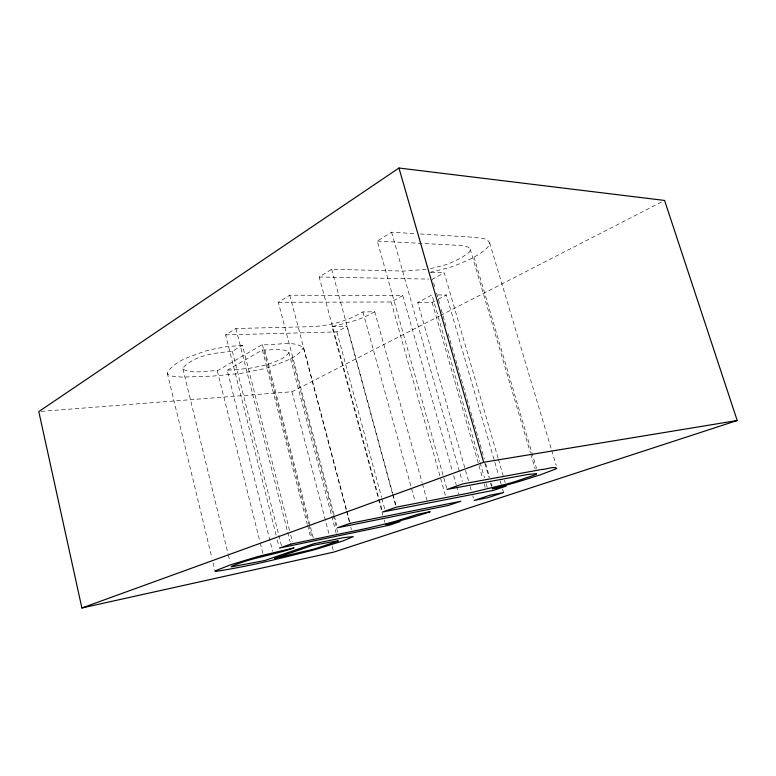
<?xml version="1.0" encoding="UTF-8"?>
<svg xmlns="http://www.w3.org/2000/svg" width="776" height="776" viewBox="0 0 776 776"><rect width="100%" height="100%" fill="white"/><g stroke="black" fill="none" stroke-linecap="round" stroke-linejoin="round"><path stroke-width="0.58" stroke-dasharray="3.88 2.91" d="M276.12 535.207L225.603 334.892L235.933 328.5L313.756 326.609L323.446 325.619L334.718 323.388A30.109 7.741 -15.2 0 0 342.594 321.138L353.128 317.093L362.925 311.923L374.74 311.787L422.115 482.653M334.058 514.924L278.332 302.271L289.778 295.19L402.773 295.569L452.35 471.042M381.928 509.648L319.169 277.003L331.662 269.272L403.53 271.096L426.383 269.35M446.714 488.259L377.281 241.055L391.599 232.189L415.548 233.673M346.203 509.774L303.358 347.6C292.232 339.607 275.228 346.125 262.375 344.554L217.299 370.812C206.28 370.375 193.806 374.207 183.349 369.531A24.473 5.917 -13.3 0 1 182.894 367.979C195.019 354.875 215.427 352.896 232.344 351.305L242.451 345.291L289.545 530.338M227.203 370.249L262.385 349.957C270.873 350.519 280.805 347.619 288.623 351.78A21.932 5.151 -14.2 0 1 288.769 352.954C284.026 359.026 275.82 361.335 268.874 364.051A22.766 5.316 -14.1 0 1 264.325 365.399L248.63 368.474L227.203 370.249L272.667 551.358M242.451 345.291L225.981 346.756L211.043 349.607A35.57 8.711 -13.4 0 0 204.66 351.315C191.691 356.271 174.231 360.345 167.306 373.11A35.192 8.478 -13.3 0 0 168.586 374.779L172.825 376.263L181.7 377.117L212.634 376.118L241.433 373.305L263.714 368.823A35.405 8.245 -14.1 0 0 270.562 366.805C281.717 361.975 297.247 358.735 303.358 347.6M429.875 272.357L447.539 268.069A42.467 11.834 -17.1 0 0 455.9 265.256C467.462 260.406 480.101 255.682 488.676 246.157A34.542 9.613 -17.3 0 0 489.617 244.052C488.793 236.981 477.948 238.387 473.04 237.243L420.34 233.974M225.603 334.892L336.862 331.895L346.93 326.347L392.433 493.546M278.332 302.271L391.143 301.98L402.773 295.569M498.095 458.257L444.231 272.725L432.504 279.185L434.851 287.304M374.74 311.787L370.569 314.047A42.884 11.029 -15.3 0 1 354.486 320.73L332.031 326.706L382.898 515.332M468.462 480.664L417.769 302.543L431.97 294.919L479.84 461.545M417.769 302.543L432.164 302.495L437.237 299.808M438.246 299.274L446.365 294.977L498.532 475.106M41.215 411.377L291.921 391.754L439.478 316.007M440.555 315.454L662.413 201.547M430.37 268.661L443.765 265.334A29.439 8.216 -17 0 0 450.982 262.773L461.109 257.991L468.549 252.83A23.183 6.45 -17.1 0 0 470.266 249.853C468.665 245.071 461.681 246.06 457.656 245.313L377.281 241.055M332.031 326.706L346.93 326.347M437.965 294.938L446.365 294.977M319.169 277.003L428.885 279.118M431.068 272.386L444.231 272.725M489.617 242.791L551.406 449.352M551.746 450.507L556.266 465.6M473.981 257.04L536.536 468.442M470.149 249.018L530.406 452.825M530.745 453.979L535.197 469.034M498.435 459.421L503.149 475.659M504.497 480.295L505.166 482.614M500.21 480.916L501.218 484.408M502.567 489.055L503.575 492.537M436.519 293.115L439.866 304.716M441.195 309.352L446.549 327.928M448.218 333.728L484.321 459.053M485.66 463.699L489.675 477.618M491.344 483.419L492.013 485.747M484.835 463.185L488.851 477.153M490.529 482.973L491.538 486.465M480.169 462.709L484.525 477.861M486.193 483.681L487.532 488.346M432.164 302.495L482.488 477.88M484.156 483.69L485.495 488.337M470.12 486.484L471.449 491.14M472.778 495.796L473.438 498.124M391.599 232.189L462.302 481.518M453.659 475.688L456.288 484.981M456.618 486.145L458.907 494.283M391.143 301.98L445.589 496.194M422.435 483.817L426.945 500.093M362.925 311.923L415.044 501.218M331.662 269.272L392.588 493.148M392.908 494.312L395.77 504.807M392.743 494.719L395.615 505.244M336.862 331.895L381.559 497.319M381.879 498.483L384.712 508.969M384.149 519.988L384.78 522.316M289.778 295.19L349.753 522.18M346.513 510.938L349.278 521.443M350.82 527.273L351.441 529.61M334.369 516.088L336.813 525.439M291.912 357.668L337.715 532.569M288.798 352.139L336.328 533.81M291.921 391.754L329.121 534.567M332.167 546.275L333.389 550.95M264.761 349.86L313.242 537.875M262.375 344.554L308.576 523.829M308.877 525.003L312.204 537.894M262.385 349.957L307.286 524.314M307.587 525.488L310.895 538.36M290.728 535.023L292.523 542.046M235.933 328.5L287.45 531.23M287.75 532.404L290.127 541.774M232.344 351.305L278.526 534.13M278.826 535.304L281.484 545.848M277.294 539.892L278.778 545.751M217.299 370.812L259.95 541.793M260.241 542.967L262.87 553.501M182.903 368.813L228.047 553.841M228.328 555.015L230.045 562.037M167.306 373.11L211.955 558.128M213.09 562.842L214.797 569.914"/><path stroke-width="1.16" d="M398.961 168.023L38.8 411.571L81.887 607.977L333.699 552.124L737.2 420.514L664.576 200.441L398.961 168.023L483.661 462.263L737.2 420.514M81.887 607.977L483.661 462.263M536.565 473.67L536.507 473.903A24.037 1.63 -15.6 0 1 534.189 475.164L514.876 481.692A30.516 2.076 -15.6 0 1 507.271 483.894L470.838 492.712L396.4 507.145L382.558 511.985L493.352 490.383L506.175 486.096L492.207 488.793L510.395 484.001A44.019 2.997 -15.6 0 0 519.163 481.498L540.659 474.718L555.315 469.15A35.803 2.435 -15.6 0 0 556.683 468.306C554.171 465.91 545.703 469.655 541.929 469.431L462.971 483.855L447.034 489.423L527.641 474.505L536.565 473.67M215.165 570.903L215.078 571.097A36.297 2.124 -14.7 0 0 216.048 571.34C247.883 566.558 279.253 558.652 310.468 550.795A36.472 2.066 -14.9 0 0 317.549 548.845L342.565 541.085L353.293 536.614L343.37 537.671L313.717 543.753L264.626 560.534L231.5 566.849A25.249 1.484 -14.7 0 1 231.335 566.48C251.308 557.546 273.521 555.238 294.007 547.904L262.337 555.403A36.705 2.192 -14.7 0 0 255.75 557.178L230.259 564.909L215.165 570.903M337.987 541.095L316.414 548.351A23.455 1.329 -14.9 0 1 311.7 549.65L274.442 558.41L312.709 545.382L338.064 540.765A22.591 1.29 -14.9 0 1 337.987 541.095M290.728 544.122L279.37 548.089L389.115 525.274L400.067 521.608L385.41 524.644L408.564 518.417A44.31 2.774 -15.1 0 0 425.636 513.217L430.176 511.714L418.584 514.071L396.846 520.871A31.108 1.95 -15.1 0 1 388.698 523.111L367.533 528.204L290.728 544.122M350.063 523.354L337.424 527.777L448.198 505.496L460.886 501.257L350.063 523.354M489.54 495.33L474.097 500.452L488.162 497.62L503.575 492.537L489.54 495.33"/></g></svg>
